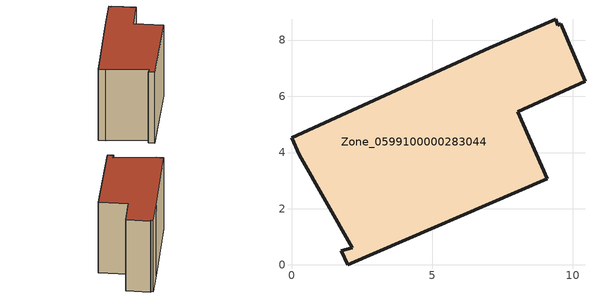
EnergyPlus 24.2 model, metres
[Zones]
Zone_0599100000283044
 floor ground (C_G): 9.58,8.57 10.44,6.54 8.04,5.45 9.1,3.06 2,0 1.78,0.5 2.15,0.61 0.27,3.91 0,4.52 7.05,7.73 9.39,8.75 9.47,8.53 z3.28
 wall outside (C_F): 9.39,8.75 7.05,7.73 0,4.52 0.27,3.91 2.15,0.61 1.78,0.5 2,0 9.1,3.06 8.04,5.45 10.44,6.54 9.58,8.57 9.47,8.53 9.39,8.75 z3.28:10.63
 roof outside (C_R): 10.44,6.54 9.58,8.57 9.47,8.53 9.39,8.75 7.05,7.73 0,4.52 0.27,3.91 2.15,0.61 1.78,0.5 2,0 9.1,3.06 8.04,5.45 z10.63
[BUILDING]
Pand.0599100000283044: North Axis=0; Terrain=City; Loads Convergence Tolerance Value=0.04; Temperature Convergence Tolerance Value=0.4; Solar Distribution=FullExterior; Maximum Number of Warmup Days=25; Minimum Number of Warmup Days=1
[Site:Location]
Rotterdam.The.Hague.AP_ZH_NLD Design_Conditions: Latitude=51.96; Longitude=4.45; Time Zone=1; Elevation=-4.5
[SITE:GROUNDTEMPERATURE:BUILDINGSURFACE]
18, 18, 18, 18, 18, 18, 18, 18, 18, 18, 18, 18
[MATERIAL] Thermal Absorptance=0.9; Solar Absorptance=0.7; Visible Absorptance=0.7
Name | Roughness | Thickness | Conductivity | Density | Specific Heat
G.TI.1946 | MediumSmooth | 0.15 | 1 | 540 | 1210
F.TI.1946 | Rough | 0.3 | 0.857143 | 1920 | 840
R.TI.1946 | MediumRough | 0.2 | 0.1 | 1500 | 1000
[CONSTRUCTION]
C_G: G.TI.1946
C_F: F.TI.1946
C_R: R.TI.1946
[ZONE]
Zone_0599100000283044: Type=1; Multiplier=1; Ceiling Height=Autocalculate; Volume=Autocalculate; Floor Area=autocalculate; Part of Total Floor Area=Yes
[ZONEINFILTRATION:DESIGNFLOWRATE]
Infil_Zone_0599100000283044: Zone or ZoneList or Space or SpaceList=Zone_0599100000283044; Schedule=AlwaysOn; Design Flow Rate Calculation Method=Flow/Area; Flow Rate per Floor Area=0.003; Constant Term Coefficient=1; Temperature Term Coefficient=0; Velocity Term Coefficient=0; Velocity Squared Term Coefficient=0
[HVACTEMPLATE:ZONE:IDEALLOADSAIRSYSTEM]
Zone_0599100000283044: Maximum Heating Supply Air Temperature=50; Minimum Cooling Supply Air Temperature=13; Maximum Heating Supply Air Humidity Ratio=0.0156; Minimum Cooling Supply Air Humidity Ratio=0.0077; Heating Limit=NoLimit; Cooling Limit=NoLimit; Dehumidification Control Type=ConstantSensibleHeatRatio; Cooling Sensible Heat Ratio=0.7; Dehumidification Setpoint=60; Humidification Control Type=None; Humidification Setpoint=30; Outdoor Air Method=None; Outdoor Air Flow Rate per Person=0.00944; Outdoor Air Flow Rate per Zone Floor Area=0; Outdoor Air Flow Rate per Zone=0; Demand Controlled Ventilation Type=None; Outdoor Air Economizer Type=NoEconomizer; Heat Recovery Type=None; Sensible Heat Recovery Effectiveness=0.7; Latent Heat Recovery Effectiveness=0.65
[ZONECONTROL:THERMOSTAT]
ThermostatControl_Zone_0599100000283044: Zone or ZoneList=Zone_0599100000283044; Control Type Schedule=DualSetpointControlType; Control 1=Thermostat_Zone_0599100000283044; Temperature Difference Between Cutout And Setpoint=0
[THERMOSTATSETPOINT:DUALSETPOINT]
Thermostat_Zone_0599100000283044: Heating Setpoint Temperature Schedule=HeatingSetpoint_Zone_0599100000283044; Cooling Setpoint Temperature Schedule=CoolingSetpoint_Zone_0599100000283044
[SCHEDULE:COMPACT]
HeatingSetpoint_Zone_0599100000283044: Through: 12/31, For: AllDays, Until: 24:00, 21
CoolingSetpoint_Zone_0599100000283044: Through: 12/31, For: AllDays, Until: 24:00, 24
DualSetpointControlType: Through: 12/31, For: AllDays, Until: 24:00, 4
AlwaysOn: Through: 12/31, For: AllDays, Until: 24:00, 1
